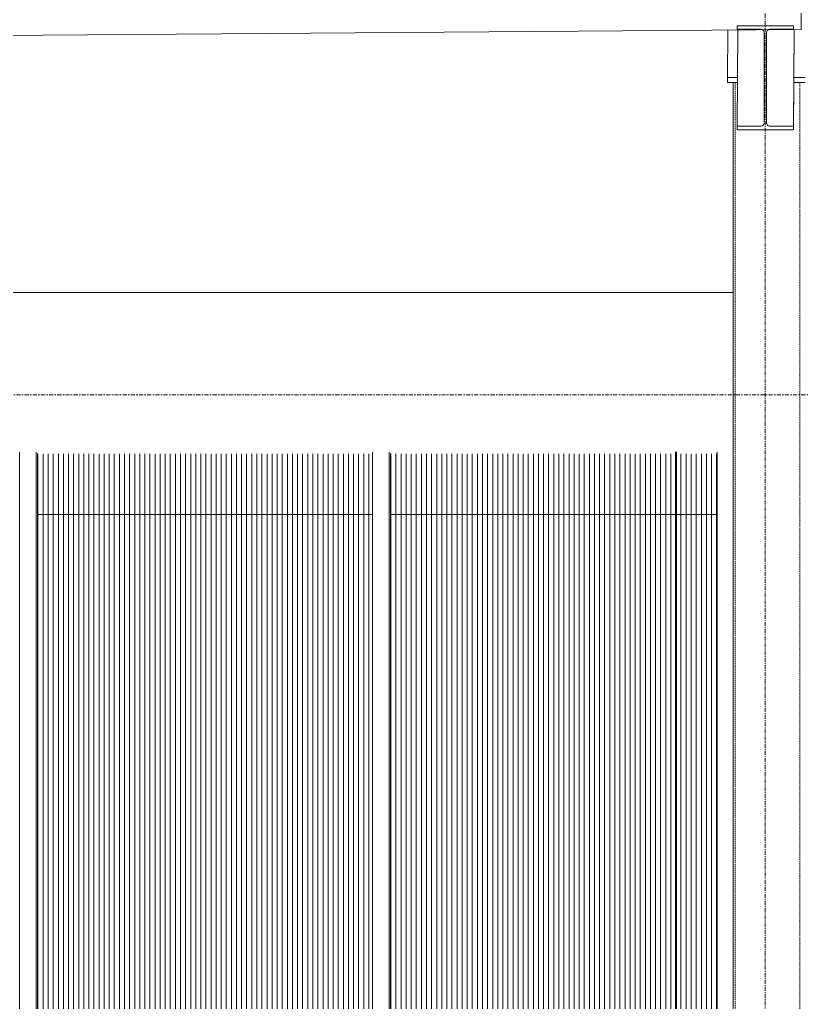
# Model space of a CAD drawing. Header units: millimetres. Extents: x 900982 to 1200730, y -305 to 27743.
# Drawn here: x 908535 to 910830, y 13417 to 16301 of the extents above; entities that cross this region are included whole.
import ezdxf

# ---------------------------------------------------------------- set-up
doc = ezdxf.new("R2010")
doc.units = ezdxf.units.MM
for name, pattern in [('AEC_Center', [24, 12, -4, 4, -4]), ('Grid Line', [21, 12, -3, 3, -3]), ('Hidden', [6, 4, -2])]:
    doc.linetypes.add(name, pattern=pattern)
for name, color, linetype, lineweight in [('A-FLOR-LEVL', 51, 'Continuous', 5), ('A-GENM', 13, 'Continuous', 5), ('A-GLAZ-CURT', 52, 'Continuous', 5), ('A-GLAZ-CWMG', 51, 'Continuous', 5), ('A-ROOF', 132, 'Continuous', 5), ('S-BEAM', 12, 'Continuous', 5), ('S-COLS', 52, 'Continuous', 5), ('S-GRID', 1, 'Continuous', 5)]:
    doc.layers.add(name, color=color, linetype=linetype, lineweight=lineweight)

# ---------------------------------------------------------------- blocks, each defined once
blk = doc.blocks.new('SHS-Square Hollow Section-Column - 200x200xSHS-1605338-SECTION - GRIDS 2A')
at = {"layer": 'S-COLS'}
blk.add_line((910630.2, 16116.2), (910630.2, 5200), dxfattribs=at)
at = {"layer": 'S-COLS', "linetype": 'Hidden'}
for p, q in [((910635.2, 16116.2), (910635.2, 5200)), ((910825.2, 5200), (910825.2, 16116.2))]:
    blk.add_line(p, q, dxfattribs=at)
blk = doc.blocks.new('Structural Framing 56 - Structural Framing 1-1480425-SECTION - GRIDS 2A')
at = {"layer": 'S-BEAM'}
for p, q in [((910613.7, 16270.2), (910612.9, 16131)), ((910643.4, 16270.5), (910641.6, 15987.9)), ((910808.4, 16271.7), (910806.6, 15987.9)), ((910808.4, 16271.7), (910806.6, 15977.7)), ((910642.5, 16131), (910612.9, 16131)), ((910612.9, 16131), (910612.9, 16116.2)), ((910840.9, 16131), (910807.5, 16131)), ((910612.9, 16116.2), (910642.4, 16116.2)), ((910807.4, 16116.2), (910840.9, 16116.2))]:
    blk.add_line(p, q, dxfattribs=at)
at = {"layer": 'S-BEAM', "lineweight": 13}
for p, q in [((910806.6, 16282.8), (910641.6, 16282.8)), ((910641.6, 16282.8), (910641.6, 16272.6)), ((910641.6, 16272.6), (910709.6, 16272.6)), ((910738.5, 16272.6), (910806.6, 16272.6)), ((910806.6, 16272.6), (910806.6, 16282.8)), ((910721, 16261.2), (910721, 15999.4)), ((910727.1, 15999.4), (910727.1, 16261.2)), ((910709.6, 15987.9), (910641.6, 15987.9)), ((910641.6, 15987.9), (910641.6, 15977.7)), ((910641.6, 15977.7), (910806.6, 15977.7)), ((910806.6, 15987.9), (910738.5, 15987.9)), ((910806.6, 15977.7), (910806.6, 15987.9))]:
    blk.add_line(p, q, dxfattribs=at)
at = {"layer": 'S-BEAM', "lineweight": 13, "flags": 128}
for points in [[(910709.6, 16272.6), (910712.2, 16272.3), (910714.6, 16271.5), (910716.7, 16270.1), (910718.6, 16268.3), (910719.9, 16266.1), (910720.8, 16263.7), (910721, 16261.2)], [(910727.1, 16261.2), (910727.4, 16263.7), (910728.3, 16266.1), (910729.6, 16268.3), (910731.4, 16270.1), (910733.6, 16271.5), (910736, 16272.3), (910738.5, 16272.6)], [(910720.8, 15996.8), (910719.9, 15994.4), (910718.6, 15992.2), (910716.7, 15990.4), (910714.6, 15989), (910712.2, 15988.2), (910709.6, 15987.9)], [(910738.5, 15987.9), (910736, 15988.2), (910733.6, 15989), (910731.4, 15990.4), (910729.6, 15992.2), (910728.3, 15994.4), (910727.4, 15996.8), (910727.1, 15999.4)]]:
    blk.add_lwpolyline(points, dxfattribs=at)
blk = doc.blocks.new('Roof Gutters3 - Roof Gutters-1885272-SECTION - GRIDS 2A')
at = {"layer": 'A-ROOF'}
for p, q in [((910460.4, 15032.2), (910460.4, 11345.3)), ((910463.4, 15032.2), (910463.4, 11345.3))]:
    blk.add_line(p, q, dxfattribs=at)
blk = doc.blocks.new('Rectangular Mullion - Frame_Framed Facade_Danpal_DPANMF BT2-1887919-SECTION - GRIDS 2A')
at = {"layer": 'A-GLAZ-CWMG'}
for p in [(910582.4, 14848.8), (910630.2, 11348.8)]:
    blk.add_line(p, (910582.4, 11348.8), dxfattribs=at)
blk = doc.blocks.new('MulticellPanel_Polycarbonate_Danpal_1040w - Grey-V100-SECTION - GRIDS 2A')
at = {"layer": 'A-GENM'}
h = blk.add_hatch(dxfattribs=at)
h.set_pattern_fill('FP_32', color=256, style=0, pattern_type=2)
h.set_pattern_definition([(90, (909081.974, 15017.768), (14.942, -9e-16), [])])
h.paths.add_polyline_path([(908621.2, 14848.8), (909571.1, 14848.8), (909571.1, 15026.8), (908587.8, 15026.8), (908587.8, 14848.8)])
blk.add_line((909571.1, 14848.8), (908587.8, 14848.8), dxfattribs=at)
blk = doc.blocks.new('MulticellPanel_Polycarbonate_Danpal_1040w - Grey-V101-SECTION - GRIDS 2A')
at = {"layer": 'A-GENM'}
h = blk.add_hatch(dxfattribs=at)
h.set_pattern_fill('FP_33', color=256, style=0, pattern_type=2)
h.set_pattern_definition([(90, (910117.955, 15017.768), (14.942, -9e-16), [])])
h.paths.add_polyline_path([(910463.9, 14848.8), (910582.4, 14848.8), (910582.4, 15026.8), (910463.9, 15026.8), (910463.9, 14972.4)])
h.paths.add_polyline_path([(909642.1, 14848.8), (910460.4, 14848.8), (910460.4, 15026.8), (909623.8, 15026.8), (909623.8, 14848.8)])
for p, q in [((910460.4, 14848.8), (909623.8, 14848.8)), ((910582.4, 14848.8), (910463.4, 14848.8))]:
    blk.add_line(p, q, dxfattribs=at)
blk = doc.blocks.new('Rectangular Mullion - Frame_Framed Facade_Danpal_DPANMF BT2-2898744-SECTION - GRIDS 2A')
at = {"layer": 'A-GLAZ-CWMG'}
blk.add_line((910582.4, 15031.8), (910582.4, 14848.8), dxfattribs=at)
blk = doc.blocks.new('Rectangular Mullion - Mullion_FramedFacade_Danpal_DPAEC50-1262938-SECTION - GRIDS 2A')
at = {"layer": 'A-GLAZ-CWMG'}
for p, q in [((907499.1, 14848.8), (907499.1, 11408.8)), ((907547.5, 11408.8), (907547.5, 14848.8)), ((907551.8, 11408.8), (907551.8, 14848.8)), ((907551.8, 14848.8), (907551.8, 11408.8))]:
    blk.add_line(p, q, dxfattribs=at)
blk = doc.blocks.new('Rectangular Mullion - Mullion_FramedFacade_Danpal_DPAEC50-V102-SECTION - GRIDS 2A')
at = {"layer": 'A-GLAZ-CWMG'}
for p, q in [((908535.1, 15031.5), (908535.1, 14848.8)), ((908583.5, 14848.8), (908583.5, 15031.5)), ((908587.8, 14848.8), (908587.8, 15027.3)), ((908587.8, 15027.2), (908587.8, 14848.8))]:
    blk.add_line(p, q, dxfattribs=at)
blk = doc.blocks.new('Rectangular Mullion - Mullion_FramedFacade_Danpal_DPAEC50-V103-SECTION - GRIDS 2A')
at = {"layer": 'A-GLAZ-CWMG'}
for p, q in [((909571.1, 15031.5), (909571.1, 14848.8)), ((909619.5, 14848.8), (909619.5, 15031.5)), ((909623.8, 14848.8), (909623.8, 15027.3)), ((909623.8, 15027.2), (909623.8, 14848.8))]:
    blk.add_line(p, q, dxfattribs=at)
blk = doc.blocks.new('MulticellPanel_Polycarbonate_Danpal_1040w - Opal-V104-SECTION - GRIDS 2A')
at = {"layer": 'A-GENM'}
h = blk.add_hatch(dxfattribs=at)
h.set_pattern_fill('FP_36', color=256, style=0, pattern_type=2)
h.set_pattern_definition([(90, (909081.974, 13105.475), (14.942, -9e-16), [])])
h.paths.add_polyline_path([(908685, 11408.8), (909571.1, 11408.8), (909571.1, 14848.8), (908587.8, 14848.8), (908587.8, 11408.8)])
blk.add_line((908587.8, 14848.8), (909571.1, 14848.8), dxfattribs=at)
blk = doc.blocks.new('MulticellPanel_Polycarbonate_Danpal_1040w - Opal-V105-SECTION - GRIDS 2A')
at = {"layer": 'A-GENM'}
h = blk.add_hatch(dxfattribs=at)
h.set_pattern_fill('FP_37', color=256, style=0, pattern_type=2)
h.set_pattern_definition([(90, (910117.955, 13105.475), (14.942, -9e-16), [])])
h.paths.add_polyline_path([(909623.8, 11408.8), (910460.4, 11408.8), (910460.4, 14848.8), (909623.8, 14848.8), (909623.8, 11548.5)])
h.paths.add_polyline_path([(910463.9, 11408.8), (910582.4, 11408.8), (910582.4, 14848.8), (910463.9, 14848.8), (910463.9, 11548.5)])
for p, q in [((909623.8, 14848.8), (910460.4, 14848.8)), ((910463.4, 14848.8), (910582.4, 14848.8))]:
    blk.add_line(p, q, dxfattribs=at)

msp = doc.modelspace()

# ---------------------------------------------------------------- linework, layer by layer
at = {"layer": 'A-FLOR-LEVL', "linetype": 'AEC_Center'}
msp.add_line((901781.6, 15200), (1042698.3, 15200), dxfattribs=at)
at = {"layer": 'A-ROOF', "lineweight": 15}
for p, q in [((910829.3, 16271.9), (910829.3, 16683.5)), ((906898.3, 16241.7), (910829.3, 16271.9))]:
    msp.add_line(p, q, dxfattribs=at)
at = {"layer": 'A-ROOF'}
for p, q in [((910829.6, 16318.3), (910829.3, 16271.9)), ((906898.3, 15500), (910630.4, 15500))]:
    msp.add_line(p, q, dxfattribs=at)
at = {"layer": 'S-GRID', "linetype": 'Grid Line'}
msp.add_line((910724.1, -304.8), (910724.1, 26143.2), dxfattribs=at)

# ---------------------------------------------------------------- block references
at = {"layer": 'A-GLAZ-CURT'}
for name in ['MulticellPanel_Polycarbonate_Danpal_1040w - Grey-V100-SECTION - GRIDS 2A', 'MulticellPanel_Polycarbonate_Danpal_1040w - Grey-V101-SECTION - GRIDS 2A', 'MulticellPanel_Polycarbonate_Danpal_1040w - Opal-V104-SECTION - GRIDS 2A', 'MulticellPanel_Polycarbonate_Danpal_1040w - Opal-V105-SECTION - GRIDS 2A']:
    msp.add_blockref(name, (0, 0), dxfattribs=at)
at = {"layer": 'A-GLAZ-CWMG'}
for name, p in [('Rectangular Mullion - Mullion_FramedFacade_Danpal_DPAEC50-V102-SECTION - GRIDS 2A', (0, 0)), ('Rectangular Mullion - Mullion_FramedFacade_Danpal_DPAEC50-V103-SECTION - GRIDS 2A', (0, 0)), ('Rectangular Mullion - Frame_Framed Facade_Danpal_DPANMF BT2-2898744-SECTION - GRIDS 2A', (0, 0)), ('Rectangular Mullion - Mullion_FramedFacade_Danpal_DPAEC50-1262938-SECTION - GRIDS 2A', (1036, 0)), ('Rectangular Mullion - Mullion_FramedFacade_Danpal_DPAEC50-1262938-SECTION - GRIDS 2A', (2072, 0)), ('Rectangular Mullion - Frame_Framed Facade_Danpal_DPANMF BT2-1887919-SECTION - GRIDS 2A', (0, 0))]:
    msp.add_blockref(name, p, dxfattribs=at)
at = {"layer": 'A-ROOF'}
msp.add_blockref('Roof Gutters3 - Roof Gutters-1885272-SECTION - GRIDS 2A', (0, 0), dxfattribs=at)
at = {"layer": 'S-BEAM'}
msp.add_blockref('Structural Framing 56 - Structural Framing 1-1480425-SECTION - GRIDS 2A', (0, 0), dxfattribs=at)
at = {"layer": 'S-COLS'}
msp.add_blockref('SHS-Square Hollow Section-Column - 200x200xSHS-1605338-SECTION - GRIDS 2A', (0, 0), dxfattribs=at)

doc.saveas('drawing.dxf')
